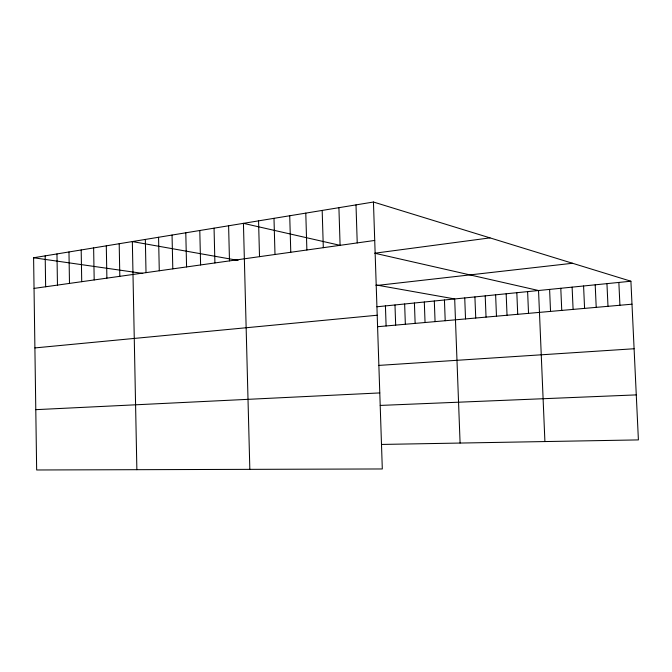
<?xml version="1.0" encoding="UTF-8"?>
<svg xmlns="http://www.w3.org/2000/svg" width="672" height="672" viewBox="0 0 672 672"><rect width="100%" height="100%" fill="white"/><g stroke="black" fill="none" stroke-linecap="round" stroke-linejoin="round"><path stroke-width="1.01" d="M373.447 202.02L382.309 468.964L36.658 469.98L33.6 257.762L373.447 202.02L630.907 281.224L638.4 439.908L381.503 444.444M34.045 288.397L374.724 240.45M490.006 237.88L374.682 253.218L538.541 290.514L544.908 441.563M376.076 285.55L572.527 263.264M376.925 306.776L630.907 281.224M34.902 347.92L377.21 315.235M377.588 326.718L631.991 304.189M378.874 365.4L634.099 348.751M35.792 409.66L379.789 392.927M380.201 405.426L636.275 394.892M33.6 257.762L142.75 273.42M238.098 260.392L132.342 241.567L136.87 469.686M376.11 284.962L454.684 298.948L460.085 443.058M339.36 245.179L243.432 223.348L249.833 469.358M618.853 282.433L619.92 305.256M606.95 283.634L607.992 306.314M595.199 284.819L596.215 307.356M583.582 285.986L584.581 308.381M572.116 287.137L573.098 309.406M560.792 288.28L561.75 310.405M549.604 289.405L550.536 311.396M527.621 291.614L528.528 313.345M516.827 292.698L517.717 314.303M506.167 293.773L507.032 315.252M495.625 294.832L496.474 316.184M485.209 295.882L486.041 317.108M474.911 296.915L475.734 318.024M464.738 297.94L465.536 318.923M444.436 299.981L445.208 320.729M434.314 300.997L435.07 321.628M424.309 302.005L425.048 322.51M414.422 303.005L415.136 323.392M404.645 303.988L405.35 324.257M394.985 304.954L395.674 325.114M385.426 305.92L386.106 325.962M356 204.884L357.227 242.92M338.915 207.682L340.091 245.33M322.182 210.428L323.308 247.691M305.785 213.116L306.877 250.001M289.724 215.754L290.774 252.269M273.991 218.333L274.991 254.486M258.56 220.861L259.518 256.662M228.606 225.775L229.488 260.896M214.057 228.161L214.906 262.945M199.794 230.504L200.6 264.953M185.791 232.798L186.572 266.935M172.049 235.049L172.796 268.867M158.567 237.266L159.281 270.774M145.337 239.434L146.017 272.639M119.196 243.726L119.818 276.326M106.294 245.834L106.89 278.141M93.626 247.918L94.189 279.93M81.186 249.959L81.724 281.686M68.972 251.958L69.485 283.408M56.969 253.932L57.464 285.096M45.184 255.864L45.646 286.759"/></g></svg>
